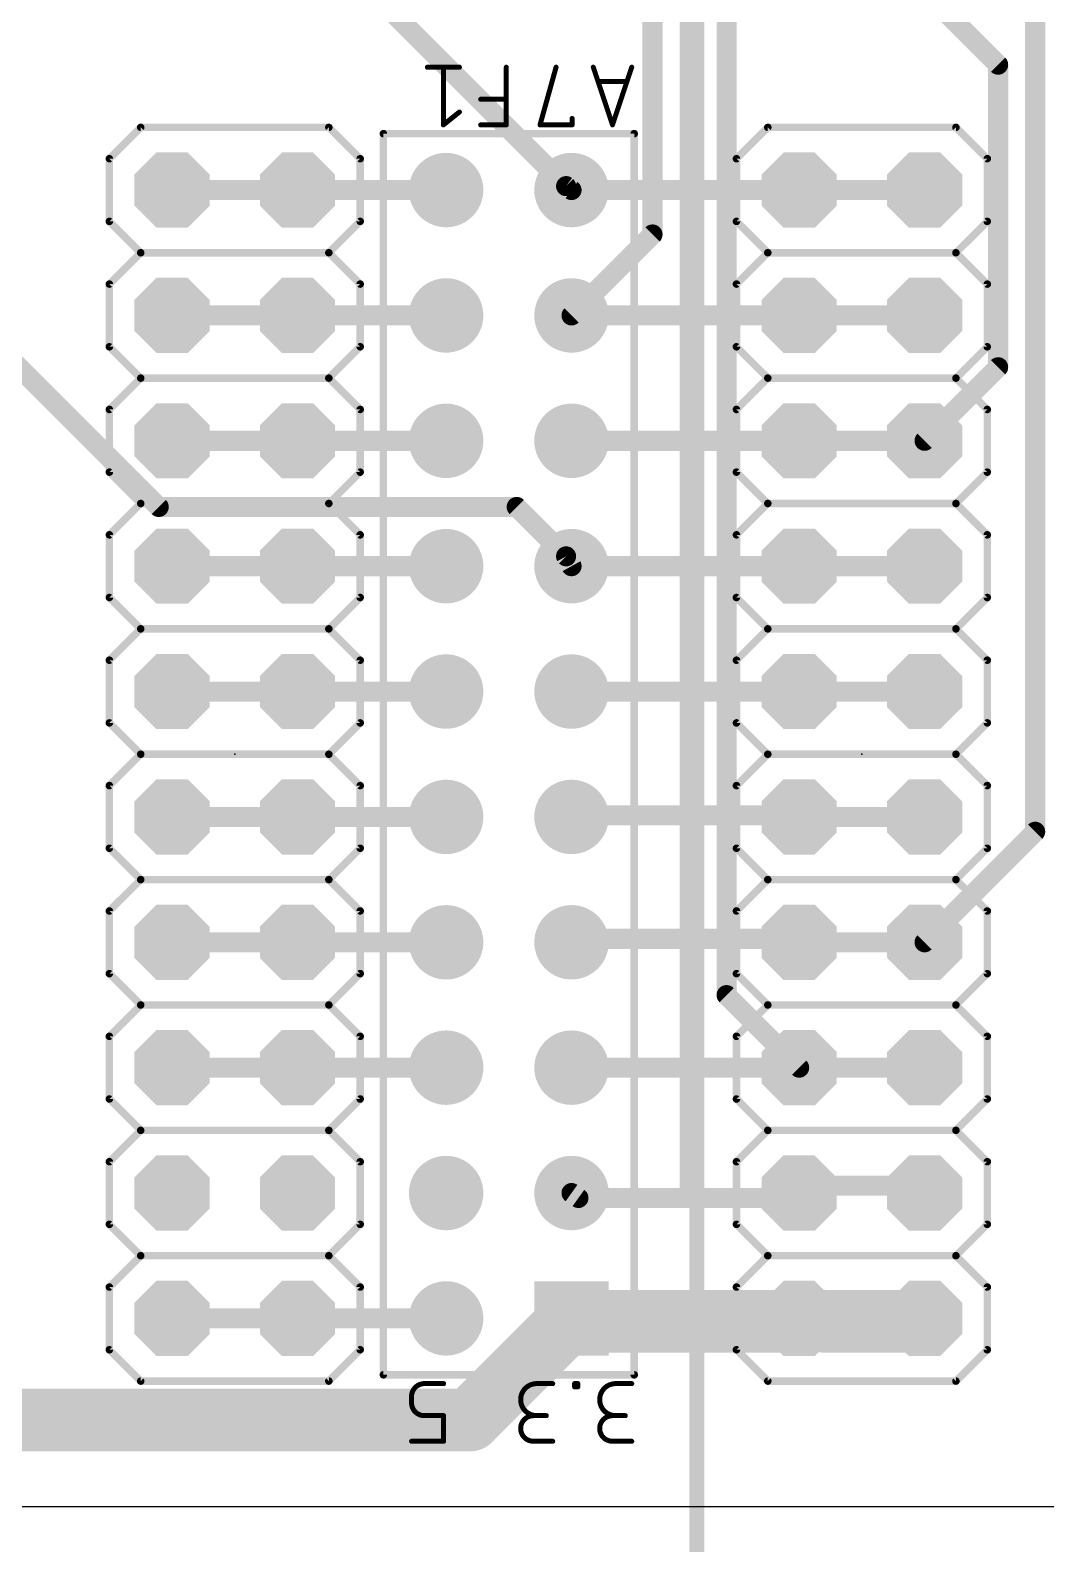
# Model space of a CAD drawing. Extents: x -12 to 133, y -27 to 98.
# Drawn here: x 61.9 to 82.46, y -0.75 to 29.91 of the extents above; entities that cross this region are included whole.
import ezdxf

# ---------------------------------------------------------------- set-up
doc = ezdxf.new("R2010")
doc.units = 0
for name, color, linetype in [('1', 12, 'CONTINUOUS'), ('16', 132, 'CONTINUOUS'), ('17', 110, 'CONTINUOUS'), ('20', 31, 'CONTINUOUS'), ('21', 253, 'CONTINUOUS'), ('23', 53, 'CONTINUOUS'), ('25', 253, 'CONTINUOUS'), ('51', 253, 'CONTINUOUS')]:
    doc.layers.add(name, color=color, linetype=linetype)

# ---------------------------------------------------------------- blocks, each defined once
blk = doc.blocks.new('SQUAREP')
blk.add_solid([(-0.5, -0.5), (0.5, -0.5), (-0.5, 0.5), (0.5, 0.5)])
blk = doc.blocks.new('ROUNDP')
at = {"const_width": 0.5}
blk.add_lwpolyline([(0, -0.25, 1), (0, 0.25, 1), (0, -0.25)], format="xyb", dxfattribs=at)
blk = doc.blocks.new('RECT')
blk.add_solid([(-0.5, -0.5), (0.5, -0.5), (-0.5, 0.5), (0.5, 0.5)])
blk = doc.blocks.new('OCTAGONP')
at = {"const_width": 0.5}
blk.add_lwpolyline([(-0.25, -0.1036), (-0.25, 0.1036), (-0.1036, 0.25), (0.1036, 0.25), (0.25, 0.1036), (0.25, -0.1036), (0.1036, -0.25), (-0.1036, -0.25), (-0.25, -0.1036), (-0.25, 0.1036)], dxfattribs=at)

msp = doc.modelspace()

# ---------------------------------------------------------------- linework, layer by layer
at = {"layer": '1'}
for points, const_width in [([(82.25, 56.85), (82.25, 13.67)], 0.4064), ([(76, 52.5), (76, 10.36)], 0.4064), ([(75.25, 34.25), (75.25, 6.25)], 0.4064), ([(74.5, 33.75), (74.5, 25.77)], 0.4064), ([(67.31, 26.67), (64.77, 26.67)], 0.4064), ([(77.47, 26.67), (80.01, 26.67)], 0.4064), ([(74.5, 25.77), (72.86, 24.13)], 0.4064), ([(67.31, 24.13), (64.77, 24.13)], 0.4064), ([(67.31, 24.13), (70.32, 24.13)], 0.4064), ([(77.47, 24.13), (80.01, 24.13)], 0.4064), ([(67.31, 21.59), (64.77, 21.59)], 0.4064), ([(77.47, 21.59), (80.01, 21.59)], 0.4064), ([(67.31, 19.05), (64.77, 19.05)], 0.4064), ([(67.31, 19.05), (70.32, 19.05)], 0.4064), ([(77.47, 19.05), (80.01, 19.05)], 0.4064), ([(67.31, 16.51), (64.77, 16.51)], 0.4064), ([(67.31, 16.51), (70.32, 16.51)], 0.4064), ([(77.47, 16.51), (80.01, 16.51)], 0.4064), ([(67.31, 13.97), (64.77, 13.97)], 0.4064), ([(67.31, 13.97), (70.32, 13.97)], 0.4064), ([(77.47, 13.97), (80.01, 13.97)], 0.4064), ([(82.25, 13.67), (80.01, 11.43)], 0.4064), ([(67.31, 11.43), (64.77, 11.43)], 0.4064), ([(77.47, 11.43), (80.01, 11.43)], 0.4064), ([(76, 10.36), (77.47, 8.89)], 0.4064), ([(67.31, 8.89), (64.77, 8.89)], 0.4064), ([(67.31, 8.89), (70.32, 8.89)], 0.4064), ([(77.47, 8.89), (80.01, 8.89)], 0.4064), ([(73, 6.25), (72.86, 6.35)], 0.4064), ([(75.25, 6.25), (73, 6.25)], 0.4064), ([(77.25, 6.25), (75.25, 6.25)], 0.4064), ([(77.25, 6.25), (77.47, 6.35)], 0.4064), ([(77.5, 6.5), (77.47, 6.35)], 0.4064), ([(77.5, 6.5), (80, 6.5)], 0.4064), ([(80, 6.5), (80.01, 6.35)], 0.4064), ([(70.8, 1.75), (72.86, 3.81)], 1.27), ([(73, 3.75), (72.86, 3.81)], 1.27), ([(77.25, 3.75), (73, 3.75)], 1.27), ([(77.25, 3.75), (77.47, 3.81)], 1.27), ([(78, 3.75), (77.47, 3.81)], 1.27), ([(78, 3.75), (80, 3.75)], 1.27), ([(80, 3.75), (80.01, 3.81)], 1.27), ([(67.31, 3.81), (64.77, 3.81)], 0.4064), ([(67.31, 3.81), (70.32, 3.81)], 0.4064), ([(60.96, 1.75), (63.5, 1.75)], 1.27), ([(63.5, 1.75), (70.8, 1.75)], 1.27)]:
    msp.add_lwpolyline(points, dxfattribs=dict(at, const_width=const_width))
for points, const_width in [([(64.77, 26.7716, 1), (64.77, 26.5684)], 0.2032), ([(67.31, 26.5684, 1), (67.31, 26.7716)], 0.2032), ([(77.47, 26.7716, 1), (77.47, 26.5684)], 0.2032), ([(80.01, 26.5684, 1), (80.01, 26.7716)], 0.2032), ([(74.3984, 25.77, 1), (74.6016, 25.77)], 0.2032), ([(74.5718, 25.6982, 1), (74.4282, 25.8418)], 0.2032), ([(64.77, 24.2316, 1), (64.77, 24.0284)], 0.2032), ([(67.31, 24.2316, 1), (67.31, 24.0284)], 0.2032), ([(67.31, 24.0284, 1), (67.31, 24.2316)], 0.2032), ([(70.32, 24.0284, 1), (70.32, 24.2316)], 0.2032), ([(72.7882, 24.2018, 1), (72.9318, 24.0582)], 0.2032), ([(77.47, 24.2316, 1), (77.47, 24.0284)], 0.2032), ([(80.01, 24.0284, 1), (80.01, 24.2316)], 0.2032), ([(64.77, 21.6916, 1), (64.77, 21.4884)], 0.2032), ([(67.31, 21.4884, 1), (67.31, 21.6916)], 0.2032), ([(77.47, 21.6916, 1), (77.47, 21.4884)], 0.2032), ([(80.01, 21.4884, 1), (80.01, 21.6916)], 0.2032), ([(64.77, 19.1516, 1), (64.77, 18.9484)], 0.2032), ([(67.31, 19.1516, 1), (67.31, 18.9484)], 0.2032), ([(67.31, 18.9484, 1), (67.31, 19.1516)], 0.2032), ([(70.32, 18.9484, 1), (70.32, 19.1516)], 0.2032), ([(77.47, 19.1516, 1), (77.47, 18.9484)], 0.2032), ([(80.01, 18.9484, 1), (80.01, 19.1516)], 0.2032), ([(64.77, 16.6116, 1), (64.77, 16.4084)], 0.2032), ([(67.31, 16.6116, 1), (67.31, 16.4084)], 0.2032), ([(67.31, 16.4084, 1), (67.31, 16.6116)], 0.2032), ([(70.32, 16.4084, 1), (70.32, 16.6116)], 0.2032), ([(77.47, 16.6116, 1), (77.47, 16.4084)], 0.2032), ([(80.01, 16.4084, 1), (80.01, 16.6116)], 0.2032), ([(64.77, 14.0716, 1), (64.77, 13.8684)], 0.2032), ([(67.31, 14.0716, 1), (67.31, 13.8684)], 0.2032), ([(67.31, 13.8684, 1), (67.31, 14.0716)], 0.2032), ([(70.32, 13.8684, 1), (70.32, 14.0716)], 0.2032), ([(77.47, 14.0716, 1), (77.47, 13.8684)], 0.2032), ([(80.01, 13.8684, 1), (80.01, 14.0716)], 0.2032), ([(82.3218, 13.5982, 1), (82.1782, 13.7418)], 0.2032), ([(82.1484, 13.67, 1), (82.3516, 13.67)], 0.2032), ([(64.77, 11.5316, 1), (64.77, 11.3284)], 0.2032), ([(67.31, 11.3284, 1), (67.31, 11.5316)], 0.2032), ([(77.47, 11.5316, 1), (77.47, 11.3284)], 0.2032), ([(79.9382, 11.5018, 1), (80.0818, 11.3582)], 0.2032), ([(80.01, 11.3284, 1), (80.01, 11.5316)], 0.2032), ([(75.8984, 10.36, 1), (76.1016, 10.36)], 0.2032), ([(76.0718, 10.4318, 1), (75.9282, 10.2882)], 0.2032), ([(64.77, 8.9916, 1), (64.77, 8.7884)], 0.2032), ([(67.31, 8.9916, 1), (67.31, 8.7884)], 0.2032), ([(67.31, 8.7884, 1), (67.31, 8.9916)], 0.2032), ([(70.32, 8.7884, 1), (70.32, 8.9916)], 0.2032), ([(77.47, 8.9916, 1), (77.47, 8.7884)], 0.2032), ([(77.3982, 8.8182, 1), (77.5418, 8.9618)], 0.2032), ([(80.01, 8.7884, 1), (80.01, 8.9916)], 0.2032), ([(72.9191, 6.4327, 1), (72.8009, 6.2673)], 0.2032), ([(73, 6.3516, 1), (73, 6.1484)], 0.2032), ([(75.25, 6.3516, 1), (75.25, 6.1484)], 0.2032), ([(75.25, 6.1484, 1), (75.25, 6.3516)], 0.2032), ([(77.208, 6.3425, 1), (77.292, 6.1575)], 0.2032), ([(77.25, 6.1484, 1), (77.25, 6.3516)], 0.2032), ([(77.3704, 6.3699, 1), (77.5696, 6.3301)], 0.2032), ([(77.5, 6.6016, 1), (77.5, 6.3984)], 0.2032), ([(77.5996, 6.4801, 1), (77.4004, 6.5199)], 0.2032), ([(77.512, 6.2575, 1), (77.428, 6.4425)], 0.2032), ([(80.1014, 6.5068, 1), (79.8986, 6.4932)], 0.2032), ([(79.9086, 6.3432, 1), (80.1114, 6.3568)], 0.2032), ([(80, 6.3984, 1), (80, 6.6016)], 0.2032), ([(72.9409, 6.1673, 1), (73.0591, 6.3327)], 0.2032), ([(75.1484, 6.25, 1), (75.3516, 6.25)], 0.2032), ([(72.9851, 4.1018, 1), (72.7349, 3.5182)], 0.635), ([(73.0845, 3.5855, 1), (72.6355, 4.0345)], 0.635), ([(73, 4.0675, 1), (73, 3.4325)], 0.635), ([(72.8749, 3.4582, 1), (73.1251, 4.0418)], 0.635), ([(77.1665, 4.0563, 1), (77.3335, 3.4437)], 0.635), ([(77.5057, 4.1255, 1), (77.4343, 3.4945)], 0.635), ([(77.25, 3.4325, 1), (77.25, 4.0675)], 0.635), ([(77.5535, 3.5037, 1), (77.3865, 4.1163)], 0.635), ([(78, 4.0675, 1), (78, 3.4325)], 0.635), ([(77.9643, 3.4345, 1), (78.0357, 4.0655)], 0.635), ([(80.3232, 3.7578, 1), (79.6968, 3.8622)], 0.635), ([(80, 3.4325, 1), (80, 4.0675)], 0.635), ([(64.77, 3.9116, 1), (64.77, 3.7084)], 0.2032), ([(67.31, 3.9116, 1), (67.31, 3.7084)], 0.2032), ([(67.31, 3.7084, 1), (67.31, 3.9116)], 0.2032), ([(70.32, 3.7084, 1), (70.32, 3.9116)], 0.2032), ([(79.6868, 3.8022, 1), (80.3132, 3.6978)], 0.635), ([(63.5, 2.0675, 1), (63.5, 1.4325)], 0.635), ([(63.5, 1.4325, 1), (63.5, 2.0675)], 0.635), ([(70.5755, 1.9745, 1), (71.0245, 1.5255)], 0.635), ([(70.8, 1.4325, 1), (70.8, 2.0675)], 0.635)]:
    msp.add_lwpolyline(points, format="xyb", dxfattribs=dict(at, const_width=const_width))
at = {"layer": '16', "const_width": 0.4064}
for points in [[(81.5, 29.21), (73.46, 37.25)], [(67, 32.5), (72.75, 26.75)], [(81.5, 23.08), (81.5, 29.21)], [(67.31, 26.67), (70.32, 26.67)], [(72.75, 26.75), (72.86, 26.67)], [(77.47, 26.67), (72.86, 26.67)], [(77.47, 24.13), (72.86, 24.13)], [(64.5, 20.25), (61.425, 23.325)], [(81.5, 23.08), (80.01, 21.59)], [(67.31, 21.59), (70.32, 21.59)], [(77.47, 21.59), (72.86, 21.59)], [(64.5, 20.25), (71.75, 20.25)], [(71.75, 20.25), (72.75, 19.25)], [(72.75, 19.25), (72.86, 19.05)], [(77.47, 19.05), (72.86, 19.05)], [(77.47, 16.51), (72.86, 16.51)], [(73, 14), (72.86, 13.97)], [(77.25, 14), (73, 14)], [(77.25, 14), (77.47, 13.97)], [(73, 11.5), (72.86, 11.43)], [(77.25, 11.5), (73, 11.5)], [(77.25, 11.5), (77.47, 11.43)], [(67.31, 11.43), (70.32, 11.43)], [(77.47, 8.89), (72.86, 8.89)]]:
    msp.add_lwpolyline(points, dxfattribs=at)
at = {"layer": '16', "const_width": 0.2032}
for points in [[(81.6016, 29.21, 1), (81.3984, 29.21)], [(81.4282, 29.1382, 1), (81.5718, 29.2818)], [(67.31, 26.7716, 1), (67.31, 26.5684)], [(70.32, 26.5684, 1), (70.32, 26.7716)], [(72.8098, 26.8322, 1), (72.6902, 26.6678)], [(72.6782, 26.6782, 1), (72.8218, 26.8218)], [(72.86, 26.7716, 1), (72.86, 26.5684)], [(72.8002, 26.5878, 1), (72.9198, 26.7522)], [(77.47, 26.5684, 1), (77.47, 26.7716)], [(72.86, 24.2316, 1), (72.86, 24.0284)], [(77.47, 24.0284, 1), (77.47, 24.2316)], [(81.3984, 23.08, 1), (81.6016, 23.08)], [(81.5718, 23.0082, 1), (81.4282, 23.1518)], [(67.31, 21.6916, 1), (67.31, 21.4884)], [(70.32, 21.4884, 1), (70.32, 21.6916)], [(72.86, 21.6916, 1), (72.86, 21.4884)], [(77.47, 21.4884, 1), (77.47, 21.6916)], [(79.9382, 21.6618, 1), (80.0818, 21.5182)], [(64.5, 20.3516, 1), (64.5, 20.1484)], [(64.4282, 20.1782, 1), (64.5718, 20.3218)], [(71.8218, 20.3218, 1), (71.6782, 20.1782)], [(71.75, 20.1484, 1), (71.75, 20.3516)], [(72.839, 19.299, 1), (72.661, 19.201)], [(72.6782, 19.1782, 1), (72.8218, 19.3218)], [(72.86, 19.1516, 1), (72.86, 18.9484)], [(72.771, 19.001, 1), (72.949, 19.099)], [(77.47, 18.9484, 1), (77.47, 19.1516)], [(72.86, 16.6116, 1), (72.86, 16.4084)], [(77.47, 16.4084, 1), (77.47, 16.6116)], [(72.8387, 14.0693, 1), (72.8813, 13.8707)], [(73, 14.1016, 1), (73, 13.8984)], [(73.0213, 13.9007, 1), (72.9787, 14.0993)], [(77.2637, 14.1007, 1), (77.2363, 13.8993)], [(77.25, 13.8984, 1), (77.25, 14.1016)], [(77.4563, 13.8693, 1), (77.4837, 14.0707)], [(73, 11.6016, 1), (73, 11.3984)], [(73.0454, 11.4091, 1), (72.9546, 11.5909)], [(77.2808, 11.5968, 1), (77.2192, 11.4032)], [(77.25, 11.3984, 1), (77.25, 11.6016)], [(67.31, 11.5316, 1), (67.31, 11.3284)], [(70.32, 11.3284, 1), (70.32, 11.5316)], [(72.8146, 11.5209, 1), (72.9054, 11.3391)], [(77.4392, 11.3332, 1), (77.5008, 11.5268)], [(72.86, 8.9916, 1), (72.86, 8.7884)], [(77.47, 8.7884, 1), (77.47, 8.9916)]]:
    msp.add_lwpolyline(points, format="xyb", dxfattribs=at)
at = {"layer": '20'}
msp.add_line((6.35, 0), (93.65, 0), dxfattribs=at)
at = {"layer": '21', "const_width": 0.1524}
for points in [[(63.5, 27.305), (64.135, 27.94)], [(64.135, 27.94), (67.945, 27.94)], [(67.945, 27.94), (68.58, 27.305)], [(76.2, 27.305), (76.835, 27.94)], [(76.835, 27.94), (80.645, 27.94)], [(80.645, 27.94), (81.28, 27.305)], [(63.5, 26.035), (63.5, 27.305)], [(68.58, 26.035), (68.58, 27.305)], [(76.2, 26.035), (76.2, 27.305)], [(81.28, 26.035), (81.28, 27.305)], [(64.135, 25.4), (63.5, 26.035)], [(67.945, 25.4), (68.58, 26.035)], [(76.835, 25.4), (76.2, 26.035)], [(80.645, 25.4), (81.28, 26.035)], [(63.5, 24.765), (64.135, 25.4)], [(64.135, 25.4), (67.945, 25.4)], [(67.945, 25.4), (68.58, 24.765)], [(76.2, 24.765), (76.835, 25.4)], [(76.835, 25.4), (80.645, 25.4)], [(80.645, 25.4), (81.28, 24.765)], [(63.5, 23.495), (63.5, 24.765)], [(68.58, 23.495), (68.58, 24.765)], [(76.2, 23.495), (76.2, 24.765)], [(81.28, 23.495), (81.28, 24.765)], [(64.135, 22.86), (63.5, 23.495)], [(67.945, 22.86), (68.58, 23.495)], [(76.835, 22.86), (76.2, 23.495)], [(80.645, 22.86), (81.28, 23.495)], [(63.5, 22.225), (64.135, 22.86)], [(64.135, 22.86), (67.945, 22.86)], [(67.945, 22.86), (68.58, 22.225)], [(76.2, 22.225), (76.835, 22.86)], [(76.835, 22.86), (80.645, 22.86)], [(80.645, 22.86), (81.28, 22.225)], [(63.5, 20.955), (63.5, 22.225)], [(68.58, 20.955), (68.58, 22.225)], [(76.2, 20.955), (76.2, 22.225)], [(81.28, 20.955), (81.28, 22.225)], [(64.135, 20.32), (63.5, 20.955)], [(67.945, 20.32), (68.58, 20.955)], [(76.835, 20.32), (76.2, 20.955)], [(80.645, 20.32), (81.28, 20.955)], [(63.5, 19.685), (64.135, 20.32)], [(64.135, 20.32), (67.945, 20.32)], [(67.945, 20.32), (68.58, 19.685)], [(76.2, 19.685), (76.835, 20.32)], [(76.835, 20.32), (80.645, 20.32)], [(80.645, 20.32), (81.28, 19.685)], [(63.5, 18.415), (63.5, 19.685)], [(68.58, 18.415), (68.58, 19.685)], [(76.2, 18.415), (76.2, 19.685)], [(81.28, 18.415), (81.28, 19.685)], [(64.135, 17.78), (63.5, 18.415)], [(67.945, 17.78), (68.58, 18.415)], [(76.835, 17.78), (76.2, 18.415)], [(80.645, 17.78), (81.28, 18.415)], [(63.5, 17.145), (64.135, 17.78)], [(64.135, 17.78), (67.945, 17.78)], [(68.58, 17.145), (67.945, 17.78)], [(76.2, 17.145), (76.835, 17.78)], [(76.835, 17.78), (80.645, 17.78)], [(81.28, 17.145), (80.645, 17.78)], [(63.5, 15.875), (63.5, 17.145)], [(68.58, 15.875), (68.58, 17.145)], [(76.2, 15.875), (76.2, 17.145)], [(81.28, 15.875), (81.28, 17.145)], [(64.135, 15.24), (63.5, 15.875)], [(67.945, 15.24), (68.58, 15.875)], [(76.835, 15.24), (76.2, 15.875)], [(80.645, 15.24), (81.28, 15.875)], [(63.5, 14.605), (64.135, 15.24)], [(64.135, 15.24), (67.945, 15.24)], [(68.58, 14.605), (67.945, 15.24)], [(76.2, 14.605), (76.835, 15.24)], [(76.835, 15.24), (80.645, 15.24)], [(81.28, 14.605), (80.645, 15.24)], [(63.5, 13.335), (63.5, 14.605)], [(68.58, 13.335), (68.58, 14.605)], [(76.2, 13.335), (76.2, 14.605)], [(81.28, 13.335), (81.28, 14.605)], [(64.135, 12.7), (63.5, 13.335)], [(67.945, 12.7), (68.58, 13.335)], [(76.835, 12.7), (76.2, 13.335)], [(80.645, 12.7), (81.28, 13.335)], [(63.5, 12.065), (64.135, 12.7)], [(64.135, 12.7), (67.945, 12.7)], [(68.58, 12.065), (67.945, 12.7)], [(76.2, 12.065), (76.835, 12.7)], [(76.835, 12.7), (80.645, 12.7)], [(81.28, 12.065), (80.645, 12.7)], [(63.5, 10.795), (63.5, 12.065)], [(68.58, 10.795), (68.58, 12.065)], [(76.2, 10.795), (76.2, 12.065)], [(81.28, 10.795), (81.28, 12.065)], [(64.135, 10.16), (63.5, 10.795)], [(67.945, 10.16), (68.58, 10.795)], [(76.835, 10.16), (76.2, 10.795)], [(80.645, 10.16), (81.28, 10.795)], [(63.5, 9.525), (64.135, 10.16)], [(64.135, 10.16), (67.945, 10.16)], [(68.58, 9.525), (67.945, 10.16)], [(76.2, 9.525), (76.835, 10.16)], [(76.835, 10.16), (80.645, 10.16)], [(81.28, 9.525), (80.645, 10.16)], [(63.5, 8.255), (63.5, 9.525)], [(68.58, 8.255), (68.58, 9.525)], [(76.2, 8.255), (76.2, 9.525)], [(81.28, 8.255), (81.28, 9.525)], [(64.135, 7.62), (63.5, 8.255)], [(67.945, 7.62), (68.58, 8.255)], [(76.835, 7.62), (76.2, 8.255)], [(80.645, 7.62), (81.28, 8.255)], [(63.5, 6.985), (64.135, 7.62)], [(64.135, 7.62), (67.945, 7.62)], [(68.58, 6.985), (67.945, 7.62)], [(76.2, 6.985), (76.835, 7.62)], [(76.835, 7.62), (80.645, 7.62)], [(81.28, 6.985), (80.645, 7.62)], [(63.5, 5.715), (63.5, 6.985)], [(68.58, 5.715), (68.58, 6.985)], [(76.2, 5.715), (76.2, 6.985)], [(81.28, 5.715), (81.28, 6.985)], [(64.135, 5.08), (63.5, 5.715)], [(67.945, 5.08), (68.58, 5.715)], [(76.835, 5.08), (76.2, 5.715)], [(80.645, 5.08), (81.28, 5.715)], [(63.5, 4.445), (64.135, 5.08)], [(64.135, 5.08), (67.945, 5.08)], [(68.58, 4.445), (67.945, 5.08)], [(76.2, 4.445), (76.835, 5.08)], [(76.835, 5.08), (80.645, 5.08)], [(81.28, 4.445), (80.645, 5.08)], [(63.5, 3.175), (63.5, 4.445)], [(68.58, 3.175), (68.58, 4.445)], [(76.2, 3.175), (76.2, 4.445)], [(81.28, 3.175), (81.28, 4.445)], [(64.135, 2.54), (63.5, 3.175)], [(67.945, 2.54), (68.58, 3.175)], [(76.835, 2.54), (76.2, 3.175)], [(80.645, 2.54), (81.28, 3.175)], [(67.945, 2.54), (64.135, 2.54)], [(80.645, 2.54), (76.835, 2.54)]]:
    msp.add_lwpolyline(points, dxfattribs=at)
at = {"layer": '21', "const_width": 0.0762}
for points in [[(64.135, 27.9781, 1), (64.135, 27.9019)], [(64.1619, 27.9131, 1), (64.1081, 27.9669)], [(67.9719, 27.9669, 1), (67.9181, 27.9131)], [(67.945, 27.9019, 1), (67.945, 27.9781)], [(76.835, 27.9781, 1), (76.835, 27.9019)], [(76.8619, 27.9131, 1), (76.8081, 27.9669)], [(80.6719, 27.9669, 1), (80.6181, 27.9131)], [(80.645, 27.9019, 1), (80.645, 27.9781)], [(63.5381, 27.305, 1), (63.4619, 27.305)], [(63.4731, 27.3319, 1), (63.5269, 27.2781)], [(68.6181, 27.305, 1), (68.5419, 27.305)], [(68.5531, 27.2781, 1), (68.6069, 27.3319)], [(76.2381, 27.305, 1), (76.1619, 27.305)], [(76.1731, 27.3319, 1), (76.2269, 27.2781)], [(81.3181, 27.305, 1), (81.2419, 27.305)], [(81.2531, 27.2781, 1), (81.3069, 27.3319)], [(63.4619, 26.035, 1), (63.5381, 26.035)], [(63.5269, 26.0619, 1), (63.4731, 26.0081)], [(68.5419, 26.035, 1), (68.6181, 26.035)], [(68.6069, 26.0081, 1), (68.5531, 26.0619)], [(76.1619, 26.035, 1), (76.2381, 26.035)], [(76.2269, 26.0619, 1), (76.1731, 26.0081)], [(81.2419, 26.035, 1), (81.3181, 26.035)], [(81.3069, 26.0081, 1), (81.2531, 26.0619)], [(64.135, 25.4381, 1), (64.135, 25.3619)], [(64.1619, 25.3731, 1), (64.1081, 25.4269)], [(64.1081, 25.3731, 1), (64.1619, 25.4269)], [(67.9719, 25.4269, 1), (67.9181, 25.3731)], [(67.9181, 25.4269, 1), (67.9719, 25.3731)], [(67.945, 25.3619, 1), (67.945, 25.4381)], [(76.835, 25.4381, 1), (76.835, 25.3619)], [(76.8619, 25.3731, 1), (76.8081, 25.4269)], [(76.8081, 25.3731, 1), (76.8619, 25.4269)], [(80.6719, 25.4269, 1), (80.6181, 25.3731)], [(80.6181, 25.4269, 1), (80.6719, 25.3731)], [(80.645, 25.3619, 1), (80.645, 25.4381)], [(63.5381, 24.765, 1), (63.4619, 24.765)], [(68.6181, 24.765, 1), (68.5419, 24.765)], [(76.2381, 24.765, 1), (76.1619, 24.765)], [(81.3181, 24.765, 1), (81.2419, 24.765)], [(63.4731, 24.7919, 1), (63.5269, 24.7381)], [(68.5531, 24.7381, 1), (68.6069, 24.7919)], [(76.1731, 24.7919, 1), (76.2269, 24.7381)], [(81.2531, 24.7381, 1), (81.3069, 24.7919)], [(63.4619, 23.495, 1), (63.5381, 23.495)], [(63.5269, 23.5219, 1), (63.4731, 23.4681)], [(68.5419, 23.495, 1), (68.6181, 23.495)], [(68.6069, 23.4681, 1), (68.5531, 23.5219)], [(76.1619, 23.495, 1), (76.2381, 23.495)], [(76.2269, 23.5219, 1), (76.1731, 23.4681)], [(81.2419, 23.495, 1), (81.3181, 23.495)], [(81.3069, 23.4681, 1), (81.2531, 23.5219)], [(64.135, 22.8981, 1), (64.135, 22.8219)], [(64.1619, 22.8331, 1), (64.1081, 22.8869)], [(64.1081, 22.8331, 1), (64.1619, 22.8869)], [(67.9719, 22.8869, 1), (67.9181, 22.8331)], [(67.9181, 22.8869, 1), (67.9719, 22.8331)], [(67.945, 22.8219, 1), (67.945, 22.8981)], [(76.835, 22.8981, 1), (76.835, 22.8219)], [(76.8619, 22.8331, 1), (76.8081, 22.8869)], [(76.8081, 22.8331, 1), (76.8619, 22.8869)], [(80.6719, 22.8869, 1), (80.6181, 22.8331)], [(80.6181, 22.8869, 1), (80.6719, 22.8331)], [(80.645, 22.8219, 1), (80.645, 22.8981)], [(63.5381, 22.225, 1), (63.4619, 22.225)], [(63.4731, 22.2519, 1), (63.5269, 22.1981)], [(68.6181, 22.225, 1), (68.5419, 22.225)], [(68.5531, 22.1981, 1), (68.6069, 22.2519)], [(76.2381, 22.225, 1), (76.1619, 22.225)], [(76.1731, 22.2519, 1), (76.2269, 22.1981)], [(81.3181, 22.225, 1), (81.2419, 22.225)], [(81.2531, 22.1981, 1), (81.3069, 22.2519)], [(63.4619, 20.955, 1), (63.5381, 20.955)], [(63.5269, 20.9819, 1), (63.4731, 20.9281)], [(68.5419, 20.955, 1), (68.6181, 20.955)], [(68.6069, 20.9281, 1), (68.5531, 20.9819)], [(76.1619, 20.955, 1), (76.2381, 20.955)], [(76.2269, 20.9819, 1), (76.1731, 20.9281)], [(81.2419, 20.955, 1), (81.3181, 20.955)], [(81.3069, 20.9281, 1), (81.2531, 20.9819)], [(64.135, 20.3581, 1), (64.135, 20.2819)], [(64.1619, 20.2931, 1), (64.1081, 20.3469)], [(64.1081, 20.2931, 1), (64.1619, 20.3469)], [(67.9719, 20.3469, 1), (67.9181, 20.2931)], [(67.9181, 20.3469, 1), (67.9719, 20.2931)], [(67.945, 20.2819, 1), (67.945, 20.3581)], [(76.835, 20.3581, 1), (76.835, 20.2819)], [(76.8619, 20.2931, 1), (76.8081, 20.3469)], [(76.8081, 20.2931, 1), (76.8619, 20.3469)], [(80.6719, 20.3469, 1), (80.6181, 20.2931)], [(80.6181, 20.3469, 1), (80.6719, 20.2931)], [(80.645, 20.2819, 1), (80.645, 20.3581)], [(63.5381, 19.685, 1), (63.4619, 19.685)], [(63.4731, 19.7119, 1), (63.5269, 19.6581)], [(68.6181, 19.685, 1), (68.5419, 19.685)], [(68.5531, 19.6581, 1), (68.6069, 19.7119)], [(76.2381, 19.685, 1), (76.1619, 19.685)], [(76.1731, 19.7119, 1), (76.2269, 19.6581)], [(81.3181, 19.685, 1), (81.2419, 19.685)], [(81.2531, 19.6581, 1), (81.3069, 19.7119)], [(63.4619, 18.415, 1), (63.5381, 18.415)], [(63.5269, 18.4419, 1), (63.4731, 18.3881)], [(68.5419, 18.415, 1), (68.6181, 18.415)], [(68.6069, 18.3881, 1), (68.5531, 18.4419)], [(76.1619, 18.415, 1), (76.2381, 18.415)], [(76.2269, 18.4419, 1), (76.1731, 18.3881)], [(81.2419, 18.415, 1), (81.3181, 18.415)], [(81.3069, 18.3881, 1), (81.2531, 18.4419)], [(64.135, 17.8181, 1), (64.135, 17.7419)], [(64.1619, 17.7531, 1), (64.1081, 17.8069)], [(64.1081, 17.7531, 1), (64.1619, 17.8069)], [(67.9719, 17.8069, 1), (67.9181, 17.7531)], [(67.9181, 17.8069, 1), (67.9719, 17.7531)], [(67.945, 17.7419, 1), (67.945, 17.8181)], [(76.835, 17.8181, 1), (76.835, 17.7419)], [(76.8619, 17.7531, 1), (76.8081, 17.8069)], [(76.8081, 17.7531, 1), (76.8619, 17.8069)], [(80.6719, 17.8069, 1), (80.6181, 17.7531)], [(80.6181, 17.8069, 1), (80.6719, 17.7531)], [(80.645, 17.7419, 1), (80.645, 17.8181)], [(63.5381, 17.145, 1), (63.4619, 17.145)], [(63.4731, 17.1719, 1), (63.5269, 17.1181)], [(68.6181, 17.145, 1), (68.5419, 17.145)], [(68.5531, 17.1181, 1), (68.6069, 17.1719)], [(76.2381, 17.145, 1), (76.1619, 17.145)], [(76.1731, 17.1719, 1), (76.2269, 17.1181)], [(81.3181, 17.145, 1), (81.2419, 17.145)], [(81.2531, 17.1181, 1), (81.3069, 17.1719)], [(63.5269, 15.9019, 1), (63.4731, 15.8481)], [(68.6069, 15.8481, 1), (68.5531, 15.9019)], [(76.2269, 15.9019, 1), (76.1731, 15.8481)], [(81.3069, 15.8481, 1), (81.2531, 15.9019)], [(63.4619, 15.875, 1), (63.5381, 15.875)], [(68.5419, 15.875, 1), (68.6181, 15.875)], [(76.1619, 15.875, 1), (76.2381, 15.875)], [(81.2419, 15.875, 1), (81.3181, 15.875)], [(64.135, 15.2781, 1), (64.135, 15.2019)], [(64.1619, 15.2131, 1), (64.1081, 15.2669)], [(64.1081, 15.2131, 1), (64.1619, 15.2669)], [(67.9719, 15.2669, 1), (67.9181, 15.2131)], [(67.9181, 15.2669, 1), (67.9719, 15.2131)], [(67.945, 15.2019, 1), (67.945, 15.2781)], [(76.835, 15.2781, 1), (76.835, 15.2019)], [(76.8619, 15.2131, 1), (76.8081, 15.2669)], [(76.8081, 15.2131, 1), (76.8619, 15.2669)], [(80.6719, 15.2669, 1), (80.6181, 15.2131)], [(80.6181, 15.2669, 1), (80.6719, 15.2131)], [(80.645, 15.2019, 1), (80.645, 15.2781)], [(63.5381, 14.605, 1), (63.4619, 14.605)], [(63.4731, 14.6319, 1), (63.5269, 14.5781)], [(68.6181, 14.605, 1), (68.5419, 14.605)], [(68.5531, 14.5781, 1), (68.6069, 14.6319)], [(76.2381, 14.605, 1), (76.1619, 14.605)], [(76.1731, 14.6319, 1), (76.2269, 14.5781)], [(81.3181, 14.605, 1), (81.2419, 14.605)], [(81.2531, 14.5781, 1), (81.3069, 14.6319)], [(63.4619, 13.335, 1), (63.5381, 13.335)], [(63.5269, 13.3619, 1), (63.4731, 13.3081)], [(68.5419, 13.335, 1), (68.6181, 13.335)], [(68.6069, 13.3081, 1), (68.5531, 13.3619)], [(76.1619, 13.335, 1), (76.2381, 13.335)], [(76.2269, 13.3619, 1), (76.1731, 13.3081)], [(81.2419, 13.335, 1), (81.3181, 13.335)], [(81.3069, 13.3081, 1), (81.2531, 13.3619)], [(64.135, 12.7381, 1), (64.135, 12.6619)], [(64.1619, 12.6731, 1), (64.1081, 12.7269)], [(64.1081, 12.6731, 1), (64.1619, 12.7269)], [(67.9719, 12.7269, 1), (67.9181, 12.6731)], [(67.9181, 12.7269, 1), (67.9719, 12.6731)], [(67.945, 12.6619, 1), (67.945, 12.7381)], [(76.835, 12.7381, 1), (76.835, 12.6619)], [(76.8619, 12.6731, 1), (76.8081, 12.7269)], [(76.8081, 12.6731, 1), (76.8619, 12.7269)], [(80.6719, 12.7269, 1), (80.6181, 12.6731)], [(80.6181, 12.7269, 1), (80.6719, 12.6731)], [(80.645, 12.6619, 1), (80.645, 12.7381)], [(63.5381, 12.065, 1), (63.4619, 12.065)], [(63.4731, 12.0919, 1), (63.5269, 12.0381)], [(68.6181, 12.065, 1), (68.5419, 12.065)], [(68.5531, 12.0381, 1), (68.6069, 12.0919)], [(76.2381, 12.065, 1), (76.1619, 12.065)], [(76.1731, 12.0919, 1), (76.2269, 12.0381)], [(81.3181, 12.065, 1), (81.2419, 12.065)], [(81.2531, 12.0381, 1), (81.3069, 12.0919)], [(63.4619, 10.795, 1), (63.5381, 10.795)], [(63.5269, 10.8219, 1), (63.4731, 10.7681)], [(68.5419, 10.795, 1), (68.6181, 10.795)], [(68.6069, 10.7681, 1), (68.5531, 10.8219)], [(76.1619, 10.795, 1), (76.2381, 10.795)], [(76.2269, 10.8219, 1), (76.1731, 10.7681)], [(81.2419, 10.795, 1), (81.3181, 10.795)], [(81.3069, 10.7681, 1), (81.2531, 10.8219)], [(64.135, 10.1981, 1), (64.135, 10.1219)], [(64.1619, 10.1331, 1), (64.1081, 10.1869)], [(64.1081, 10.1331, 1), (64.1619, 10.1869)], [(67.9719, 10.1869, 1), (67.9181, 10.1331)], [(67.9181, 10.1869, 1), (67.9719, 10.1331)], [(67.945, 10.1219, 1), (67.945, 10.1981)], [(76.835, 10.1981, 1), (76.835, 10.1219)], [(76.8619, 10.1331, 1), (76.8081, 10.1869)], [(76.8081, 10.1331, 1), (76.8619, 10.1869)], [(80.6719, 10.1869, 1), (80.6181, 10.1331)], [(80.6181, 10.1869, 1), (80.6719, 10.1331)], [(80.645, 10.1219, 1), (80.645, 10.1981)], [(63.5381, 9.525, 1), (63.4619, 9.525)], [(63.4731, 9.5519, 1), (63.5269, 9.4981)], [(68.6181, 9.525, 1), (68.5419, 9.525)], [(68.5531, 9.4981, 1), (68.6069, 9.5519)], [(76.2381, 9.525, 1), (76.1619, 9.525)], [(76.1731, 9.5519, 1), (76.2269, 9.4981)], [(81.3181, 9.525, 1), (81.2419, 9.525)], [(81.2531, 9.4981, 1), (81.3069, 9.5519)], [(63.4619, 8.255, 1), (63.5381, 8.255)], [(63.5269, 8.2819, 1), (63.4731, 8.2281)], [(68.5419, 8.255, 1), (68.6181, 8.255)], [(68.6069, 8.2281, 1), (68.5531, 8.2819)], [(76.1619, 8.255, 1), (76.2381, 8.255)], [(76.2269, 8.2819, 1), (76.1731, 8.2281)], [(81.2419, 8.255, 1), (81.3181, 8.255)], [(81.3069, 8.2281, 1), (81.2531, 8.2819)], [(64.135, 7.6581, 1), (64.135, 7.5819)], [(64.1619, 7.5931, 1), (64.1081, 7.6469)], [(64.1081, 7.5931, 1), (64.1619, 7.6469)], [(67.9719, 7.6469, 1), (67.9181, 7.5931)], [(67.9181, 7.6469, 1), (67.9719, 7.5931)], [(67.945, 7.5819, 1), (67.945, 7.6581)], [(76.835, 7.6581, 1), (76.835, 7.5819)], [(76.8619, 7.5931, 1), (76.8081, 7.6469)], [(76.8081, 7.5931, 1), (76.8619, 7.6469)], [(80.6719, 7.6469, 1), (80.6181, 7.5931)], [(80.6181, 7.6469, 1), (80.6719, 7.5931)], [(80.645, 7.5819, 1), (80.645, 7.6581)], [(63.5381, 6.985, 1), (63.4619, 6.985)], [(68.6181, 6.985, 1), (68.5419, 6.985)], [(76.2381, 6.985, 1), (76.1619, 6.985)], [(81.3181, 6.985, 1), (81.2419, 6.985)], [(63.4731, 7.0119, 1), (63.5269, 6.9581)], [(68.5531, 6.9581, 1), (68.6069, 7.0119)], [(76.1731, 7.0119, 1), (76.2269, 6.9581)], [(81.2531, 6.9581, 1), (81.3069, 7.0119)], [(63.4619, 5.715, 1), (63.5381, 5.715)], [(63.5269, 5.7419, 1), (63.4731, 5.6881)], [(68.5419, 5.715, 1), (68.6181, 5.715)], [(68.6069, 5.6881, 1), (68.5531, 5.7419)], [(76.1619, 5.715, 1), (76.2381, 5.715)], [(76.2269, 5.7419, 1), (76.1731, 5.6881)], [(81.2419, 5.715, 1), (81.3181, 5.715)], [(81.3069, 5.6881, 1), (81.2531, 5.7419)], [(64.135, 5.1181, 1), (64.135, 5.0419)], [(64.1619, 5.0531, 1), (64.1081, 5.1069)], [(64.1081, 5.0531, 1), (64.1619, 5.1069)], [(67.9719, 5.1069, 1), (67.9181, 5.0531)], [(67.9181, 5.1069, 1), (67.9719, 5.0531)], [(67.945, 5.0419, 1), (67.945, 5.1181)], [(76.835, 5.1181, 1), (76.835, 5.0419)], [(76.8619, 5.0531, 1), (76.8081, 5.1069)], [(76.8081, 5.0531, 1), (76.8619, 5.1069)], [(80.6719, 5.1069, 1), (80.6181, 5.0531)], [(80.6181, 5.1069, 1), (80.6719, 5.0531)], [(80.645, 5.0419, 1), (80.645, 5.1181)], [(63.5381, 4.445, 1), (63.4619, 4.445)], [(63.4731, 4.4719, 1), (63.5269, 4.4181)], [(68.6181, 4.445, 1), (68.5419, 4.445)], [(68.5531, 4.4181, 1), (68.6069, 4.4719)], [(76.2381, 4.445, 1), (76.1619, 4.445)], [(76.1731, 4.4719, 1), (76.2269, 4.4181)], [(81.3181, 4.445, 1), (81.2419, 4.445)], [(81.2531, 4.4181, 1), (81.3069, 4.4719)], [(63.4619, 3.175, 1), (63.5381, 3.175)], [(63.5269, 3.2019, 1), (63.4731, 3.1481)], [(68.5419, 3.175, 1), (68.6181, 3.175)], [(68.6069, 3.1481, 1), (68.5531, 3.2019)], [(76.1619, 3.175, 1), (76.2381, 3.175)], [(76.2269, 3.2019, 1), (76.1731, 3.1481)], [(81.2419, 3.175, 1), (81.3181, 3.175)], [(81.3069, 3.1481, 1), (81.2531, 3.2019)], [(64.135, 2.5781, 1), (64.135, 2.5019)], [(64.1081, 2.5131, 1), (64.1619, 2.5669)], [(67.9181, 2.5669, 1), (67.9719, 2.5131)], [(67.945, 2.5019, 1), (67.945, 2.5781)], [(76.835, 2.5781, 1), (76.835, 2.5019)], [(76.8081, 2.5131, 1), (76.8619, 2.5669)], [(80.6181, 2.5669, 1), (80.6719, 2.5131)], [(80.645, 2.5019, 1), (80.645, 2.5781)]]:
    msp.add_lwpolyline(points, format="xyb", dxfattribs=at)
at = {"layer": '23'}
for p in [(66.04, 15.24), (78.74, 15.24)]:
    msp.add_point(p, dxfattribs=at)
at = {"layer": '25'}
for points, const_width in [([(75.4, -26.67), (75.4, 39.37)], 0.3048), ([(70.589, 29.1592), (69.9399, 29.1592)], 0.1016), ([(70.2644, 27.9908), (70.2644, 29.1592)], 0.1016), ([(71.5392, 29.1592), (71.5392, 27.9908)], 0.1016), ([(72.2222, 27.9908), (72.5467, 29.1592)], 0.1016), ([(73.6897, 27.9908), (73.3003, 29.1592)], 0.1016), ([(74.0792, 29.1592), (73.6897, 27.9908)], 0.1016), ([(73.3976, 28.8671), (73.9818, 28.8671)], 0.1016), ([(71.5392, 28.5101), (71.0199, 28.5101)], 0.1016), ([(70.589, 28.2504), (70.2644, 27.9908)], 0.1016), ([(71.5392, 27.9908), (71.0199, 27.9908)], 0.1016), ([(72.8713, 27.9908), (72.2222, 27.9908)], 0.1016), ([(72.8713, 28.1206), (72.8713, 27.9908)], 0.1016), ([(69.05, 27.813), (69.05, 2.667)], 0.1524), ([(74.13, 27.813), (69.05, 27.813)], 0.1524), ([(74.13, 27.813), (74.13, 2.667)], 0.1524), ([(74.13, 2.667), (69.05, 2.667)], 0.1524), ([(70.2692, 2.4892), (69.8797, 2.4892)], 0.1016), ([(72.479, 2.4892), (72.1545, 2.4892)], 0.1016), ([(72.9221, 2.4243), (72.9221, 2.4892)], 0.1016), ([(72.9221, 2.4892), (72.987, 2.4892)], 0.1016), ([(72.987, 2.4243), (72.9221, 2.4243)], 0.1016), ([(72.987, 2.4892), (72.987, 2.4243)], 0.1016), ([(74.0792, 2.4892), (73.7546, 2.4892)], 0.1016), ([(69.6201, 2.2296), (69.6201, 2.0997)], 0.1016), ([(69.8797, 1.8401), (70.2692, 1.8401)], 0.1016), ([(70.2692, 1.8401), (70.2692, 1.3208)], 0.1016), ([(72.0895, 1.8401), (72.3492, 1.8401)], 0.1016), ([(73.6897, 1.8401), (73.9494, 1.8401)], 0.1016), ([(70.2692, 1.3208), (69.6201, 1.3208)], 0.1016), ([(72.479, 1.3208), (72.0895, 1.3208)], 0.1016), ([(74.0792, 1.3208), (73.6897, 1.3208)], 0.1016)]:
    msp.add_lwpolyline(points, dxfattribs=dict(at, const_width=const_width))
for points, const_width in [([(69.9399, 29.1846, 1), (69.9399, 29.1338)], 0.0508), ([(70.2898, 29.1592, 1), (70.239, 29.1592)], 0.0508), ([(70.589, 29.1338, 1), (70.589, 29.1846)], 0.0508), ([(71.5646, 29.1592, 1), (71.5138, 29.1592)], 0.0508), ([(72.5712, 29.1524, 1), (72.5223, 29.166)], 0.0508), ([(73.3244, 29.1672, 1), (73.2762, 29.1512)], 0.0508), ([(74.1033, 29.1512, 1), (74.0551, 29.1672)], 0.0508), ([(73.3976, 28.8925, 1), (73.3976, 28.8417)], 0.0508), ([(73.9818, 28.8417, 1), (73.9818, 28.8925)], 0.0508), ([(71.0199, 28.5355, 1), (71.0199, 28.4847)], 0.0508), ([(71.5392, 28.4847, 1), (71.5392, 28.5355)], 0.0508), ([(70.6048, 28.2306, 1), (70.5731, 28.2703)], 0.0508), ([(70.2485, 28.0106, 1), (70.2803, 27.971)], 0.0508), ([(70.239, 27.9908, 1), (70.2898, 27.9908)], 0.0508), ([(71.0199, 28.0162, 1), (71.0199, 27.9654)], 0.0508), ([(71.5138, 27.9908, 1), (71.5646, 27.9908)], 0.0508), ([(71.5392, 27.9654, 1), (71.5392, 28.0162)], 0.0508), ([(72.2222, 28.0162, 1), (72.2222, 27.9654)], 0.0508), ([(72.1977, 27.9976, 1), (72.2467, 27.984)], 0.0508), ([(72.8967, 28.1206, 1), (72.8459, 28.1206)], 0.0508), ([(72.8459, 27.9908, 1), (72.8967, 27.9908)], 0.0508), ([(72.8713, 27.9654, 1), (72.8713, 28.0162)], 0.0508), ([(73.6656, 27.9988, 1), (73.7138, 27.9828)], 0.0508), ([(73.6656, 27.9828, 1), (73.7138, 27.9988)], 0.0508), ([(69.0881, 27.813, 1), (69.0119, 27.813)], 0.0762), ([(69.05, 27.8511, 1), (69.05, 27.7749)], 0.0762), ([(74.1681, 27.813, 1), (74.0919, 27.813)], 0.0762), ([(74.13, 27.7749, 1), (74.13, 27.8511)], 0.0762), ([(69.05, 2.7051, 1), (69.05, 2.6289)], 0.0762), ([(69.0119, 2.667, 1), (69.0881, 2.667)], 0.0762), ([(69.8797, 2.4892, 0.4142), (69.6201, 2.2296)], 0.1016), ([(69.8797, 2.5146, 1), (69.8797, 2.4638)], 0.0508), ([(69.8797, 2.4638, 1), (69.8797, 2.5146)], 0.0508), ([(70.2692, 2.4638, 1), (70.2692, 2.5146)], 0.0508), ([(72.1545, 2.4892, 1), (72.1545, 1.8401)], 0.1016), ([(72.1545, 2.5146, 1), (72.1545, 2.4638)], 0.0508), ([(72.1545, 2.4638, 1), (72.1545, 2.5146)], 0.0508), ([(72.479, 2.4638, 1), (72.479, 2.5146)], 0.0508), ([(72.9475, 2.4892, 1), (72.8967, 2.4892)], 0.0508), ([(72.9221, 2.5146, 1), (72.9221, 2.4638)], 0.0508), ([(72.9221, 2.4497, 1), (72.9221, 2.3989)], 0.0508), ([(73.0124, 2.4892, 1), (72.9616, 2.4892)], 0.0508), ([(72.987, 2.4638, 1), (72.987, 2.5146)], 0.0508), ([(72.987, 2.3989, 1), (72.987, 2.4497)], 0.0508), ([(73.7546, 2.4892, 1), (73.7546, 1.8401)], 0.1016), ([(73.7546, 2.5146, 1), (73.7546, 2.4638)], 0.0508), ([(73.7546, 2.4638, 1), (73.7546, 2.5146)], 0.0508), ([(74.0919, 2.667, 1), (74.1681, 2.667)], 0.0762), ([(74.0792, 2.4638, 1), (74.0792, 2.5146)], 0.0508), ([(74.13, 2.6289, 1), (74.13, 2.7051)], 0.0762), ([(69.6455, 2.2296, 1), (69.5947, 2.2296)], 0.0508), ([(69.5947, 2.2296, 1), (69.6455, 2.2296)], 0.0508), ([(69.6201, 2.0997, 0.4142), (69.8797, 1.8401)], 0.1016), ([(69.6455, 2.0997, 1), (69.5947, 2.0997)], 0.0508), ([(72.8967, 2.4243, 1), (72.9475, 2.4243)], 0.0508), ([(72.9616, 2.4243, 1), (73.0124, 2.4243)], 0.0508), ([(69.5947, 2.0997, 1), (69.6455, 2.0997)], 0.0508), ([(69.8797, 1.8655, 1), (69.8797, 1.8147)], 0.0508), ([(69.8797, 1.8147, 1), (69.8797, 1.8655)], 0.0508), ([(70.2946, 1.8401, 1), (70.2438, 1.8401)], 0.0508), ([(70.2692, 1.8147, 1), (70.2692, 1.8655)], 0.0508), ([(72.0895, 1.8401, 1), (72.0895, 1.3208)], 0.1016), ([(72.0895, 1.8655, 1), (72.0895, 1.8147)], 0.0508), ([(72.0895, 1.8147, 1), (72.0895, 1.8655)], 0.0508), ([(72.1545, 1.8147, 1), (72.1545, 1.8655)], 0.0508), ([(72.3492, 1.8147, 1), (72.3492, 1.8655)], 0.0508), ([(73.6897, 1.8401, 1), (73.6897, 1.3208)], 0.1016), ([(73.6897, 1.8655, 1), (73.6897, 1.8147)], 0.0508), ([(73.6897, 1.8147, 1), (73.6897, 1.8655)], 0.0508), ([(73.7546, 1.8147, 1), (73.7546, 1.8655)], 0.0508), ([(73.9494, 1.8147, 1), (73.9494, 1.8655)], 0.0508), ([(69.6201, 1.3462, 1), (69.6201, 1.2954)], 0.0508), ([(70.2438, 1.3208, 1), (70.2946, 1.3208)], 0.0508), ([(70.2692, 1.2954, 1), (70.2692, 1.3462)], 0.0508), ([(72.0895, 1.3462, 1), (72.0895, 1.2954)], 0.0508), ([(72.0895, 1.2954, 1), (72.0895, 1.3462)], 0.0508), ([(72.479, 1.2954, 1), (72.479, 1.3462)], 0.0508), ([(73.6897, 1.3462, 1), (73.6897, 1.2954)], 0.0508), ([(73.6897, 1.2954, 1), (73.6897, 1.3462)], 0.0508), ([(74.0792, 1.2954, 1), (74.0792, 1.3462)], 0.0508)]:
    msp.add_lwpolyline(points, format="xyb", dxfattribs=dict(at, const_width=const_width))

# ---------------------------------------------------------------- block references
at = {"layer": '17'}
for name, p, xscale, yscale, rotation in [('OCTAGONP', (64.77, 26.67), 1.524, 1.524, 90), ('OCTAGONP', (64.77, 26.67), 1.524, 1.524, 90), ('OCTAGONP', (67.31, 26.67), 1.524, 1.524, 90), ('OCTAGONP', (67.31, 26.67), 1.524, 1.524, 90), ('ROUNDP', (70.32, 26.67), 1.508, 1.508, 180), ('ROUNDP', (70.32, 26.67), 1.508, 1.508, 180), ('ROUNDP', (72.86, 26.67), 1.508, 1.508, 180), ('ROUNDP', (72.86, 26.67), 1.508, 1.508, 180), ('OCTAGONP', (77.47, 26.67), 1.524, 1.524, 90), ('OCTAGONP', (77.47, 26.67), 1.524, 1.524, 90), ('OCTAGONP', (80.01, 26.67), 1.524, 1.524, 90), ('OCTAGONP', (80.01, 26.67), 1.524, 1.524, 90), ('OCTAGONP', (64.77, 24.13), 1.524, 1.524, 90), ('OCTAGONP', (64.77, 24.13), 1.524, 1.524, 90), ('OCTAGONP', (67.31, 24.13), 1.524, 1.524, 90), ('OCTAGONP', (67.31, 24.13), 1.524, 1.524, 90), ('ROUNDP', (70.32, 24.13), 1.508, 1.508, 180), ('ROUNDP', (70.32, 24.13), 1.508, 1.508, 180), ('ROUNDP', (72.86, 24.13), 1.508, 1.508, 180), ('ROUNDP', (72.86, 24.13), 1.508, 1.508, 180), ('OCTAGONP', (77.47, 24.13), 1.524, 1.524, 90), ('OCTAGONP', (77.47, 24.13), 1.524, 1.524, 90), ('OCTAGONP', (80.01, 24.13), 1.524, 1.524, 90), ('OCTAGONP', (80.01, 24.13), 1.524, 1.524, 90), ('OCTAGONP', (64.77, 21.59), 1.524, 1.524, 90), ('OCTAGONP', (64.77, 21.59), 1.524, 1.524, 90), ('OCTAGONP', (67.31, 21.59), 1.524, 1.524, 90), ('OCTAGONP', (67.31, 21.59), 1.524, 1.524, 90), ('ROUNDP', (70.32, 21.59), 1.508, 1.508, 180), ('ROUNDP', (70.32, 21.59), 1.508, 1.508, 180), ('ROUNDP', (72.86, 21.59), 1.508, 1.508, 180), ('ROUNDP', (72.86, 21.59), 1.508, 1.508, 180), ('OCTAGONP', (77.47, 21.59), 1.524, 1.524, 90), ('OCTAGONP', (77.47, 21.59), 1.524, 1.524, 90), ('OCTAGONP', (80.01, 21.59), 1.524, 1.524, 90), ('OCTAGONP', (80.01, 21.59), 1.524, 1.524, 90), ('OCTAGONP', (64.77, 19.05), 1.524, 1.524, 90), ('OCTAGONP', (64.77, 19.05), 1.524, 1.524, 90), ('OCTAGONP', (67.31, 19.05), 1.524, 1.524, 90), ('OCTAGONP', (67.31, 19.05), 1.524, 1.524, 90), ('ROUNDP', (70.32, 19.05), 1.508, 1.508, 180), ('ROUNDP', (70.32, 19.05), 1.508, 1.508, 180), ('ROUNDP', (72.86, 19.05), 1.508, 1.508, 180), ('ROUNDP', (72.86, 19.05), 1.508, 1.508, 180), ('OCTAGONP', (77.47, 19.05), 1.524, 1.524, 90), ('OCTAGONP', (77.47, 19.05), 1.524, 1.524, 90), ('OCTAGONP', (80.01, 19.05), 1.524, 1.524, 90), ('OCTAGONP', (80.01, 19.05), 1.524, 1.524, 90), ('OCTAGONP', (64.77, 16.51), 1.524, 1.524, 90), ('OCTAGONP', (64.77, 16.51), 1.524, 1.524, 90), ('OCTAGONP', (67.31, 16.51), 1.524, 1.524, 90), ('OCTAGONP', (67.31, 16.51), 1.524, 1.524, 90), ('ROUNDP', (70.32, 16.51), 1.508, 1.508, 180), ('ROUNDP', (70.32, 16.51), 1.508, 1.508, 180), ('ROUNDP', (72.86, 16.51), 1.508, 1.508, 180), ('ROUNDP', (72.86, 16.51), 1.508, 1.508, 180), ('OCTAGONP', (77.47, 16.51), 1.524, 1.524, 90), ('OCTAGONP', (77.47, 16.51), 1.524, 1.524, 90), ('OCTAGONP', (80.01, 16.51), 1.524, 1.524, 90), ('OCTAGONP', (80.01, 16.51), 1.524, 1.524, 90), ('OCTAGONP', (64.77, 13.97), 1.524, 1.524, 90), ('OCTAGONP', (64.77, 13.97), 1.524, 1.524, 90), ('OCTAGONP', (67.31, 13.97), 1.524, 1.524, 90), ('OCTAGONP', (67.31, 13.97), 1.524, 1.524, 90), ('ROUNDP', (70.32, 13.97), 1.508, 1.508, 180), ('ROUNDP', (70.32, 13.97), 1.508, 1.508, 180), ('ROUNDP', (72.86, 13.97), 1.508, 1.508, 180), ('ROUNDP', (72.86, 13.97), 1.508, 1.508, 180), ('OCTAGONP', (77.47, 13.97), 1.524, 1.524, 90), ('OCTAGONP', (77.47, 13.97), 1.524, 1.524, 90), ('OCTAGONP', (80.01, 13.97), 1.524, 1.524, 90), ('OCTAGONP', (80.01, 13.97), 1.524, 1.524, 90), ('OCTAGONP', (64.77, 11.43), 1.524, 1.524, 90), ('OCTAGONP', (64.77, 11.43), 1.524, 1.524, 90), ('OCTAGONP', (67.31, 11.43), 1.524, 1.524, 90), ('OCTAGONP', (67.31, 11.43), 1.524, 1.524, 90), ('ROUNDP', (70.32, 11.43), 1.508, 1.508, 180), ('ROUNDP', (70.32, 11.43), 1.508, 1.508, 180), ('ROUNDP', (72.86, 11.43), 1.508, 1.508, 180), ('ROUNDP', (72.86, 11.43), 1.508, 1.508, 180), ('OCTAGONP', (77.47, 11.43), 1.524, 1.524, 90), ('OCTAGONP', (77.47, 11.43), 1.524, 1.524, 90), ('OCTAGONP', (80.01, 11.43), 1.524, 1.524, 90), ('OCTAGONP', (80.01, 11.43), 1.524, 1.524, 90), ('OCTAGONP', (64.77, 8.89), 1.524, 1.524, 90), ('OCTAGONP', (64.77, 8.89), 1.524, 1.524, 90), ('OCTAGONP', (67.31, 8.89), 1.524, 1.524, 90), ('OCTAGONP', (67.31, 8.89), 1.524, 1.524, 90), ('ROUNDP', (70.32, 8.89), 1.508, 1.508, 180), ('ROUNDP', (70.32, 8.89), 1.508, 1.508, 180), ('ROUNDP', (72.86, 8.89), 1.508, 1.508, 180), ('ROUNDP', (72.86, 8.89), 1.508, 1.508, 180), ('OCTAGONP', (77.47, 8.89), 1.524, 1.524, 90), ('OCTAGONP', (77.47, 8.89), 1.524, 1.524, 90), ('OCTAGONP', (80.01, 8.89), 1.524, 1.524, 90), ('OCTAGONP', (80.01, 8.89), 1.524, 1.524, 90), ('OCTAGONP', (64.77, 6.35), 1.524, 1.524, 90), ('OCTAGONP', (64.77, 6.35), 1.524, 1.524, 90), ('OCTAGONP', (67.31, 6.35), 1.524, 1.524, 90), ('OCTAGONP', (67.31, 6.35), 1.524, 1.524, 90), ('ROUNDP', (70.32, 6.35), 1.508, 1.508, 180), ('ROUNDP', (70.32, 6.35), 1.508, 1.508, 180), ('ROUNDP', (72.86, 6.35), 1.508, 1.508, 180), ('ROUNDP', (72.86, 6.35), 1.508, 1.508, 180), ('OCTAGONP', (77.47, 6.35), 1.524, 1.524, 90), ('OCTAGONP', (77.47, 6.35), 1.524, 1.524, 90), ('OCTAGONP', (80.01, 6.35), 1.524, 1.524, 90), ('OCTAGONP', (80.01, 6.35), 1.524, 1.524, 90), ('OCTAGONP', (64.77, 3.81), 1.524, 1.524, 90), ('OCTAGONP', (64.77, 3.81), 1.524, 1.524, 90), ('OCTAGONP', (67.31, 3.81), 1.524, 1.524, 90), ('OCTAGONP', (67.31, 3.81), 1.524, 1.524, 90), ('ROUNDP', (70.32, 3.81), 1.508, 1.508, 180), ('ROUNDP', (70.32, 3.81), 1.508, 1.508, 180), ('SQUAREP', (72.86, 3.81), 1.508, 1.508, 270), ('SQUAREP', (72.86, 3.81), 1.508, 1.508, 270), ('OCTAGONP', (77.47, 3.81), 1.524, 1.524, 90), ('OCTAGONP', (77.47, 3.81), 1.524, 1.524, 90), ('OCTAGONP', (80.01, 3.81), 1.524, 1.524, 90), ('OCTAGONP', (80.01, 3.81), 1.524, 1.524, 90)]:
    msp.add_blockref(name, p, dxfattribs=dict(at, xscale=xscale, yscale=yscale, rotation=rotation))
at = {"layer": '51', "xscale": 0.508, "yscale": 0.508, "rotation": 90}
for p in [(64.77, 26.67), (67.31, 26.67), (77.47, 26.67), (80.01, 26.67), (64.77, 24.13), (67.31, 24.13), (77.47, 24.13), (80.01, 24.13), (64.77, 21.59), (67.31, 21.59), (77.47, 21.59), (80.01, 21.59), (64.77, 19.05), (67.31, 19.05), (77.47, 19.05), (80.01, 19.05), (64.77, 16.51), (67.31, 16.51), (77.47, 16.51), (80.01, 16.51), (64.77, 13.97), (67.31, 13.97), (77.47, 13.97), (80.01, 13.97), (64.77, 11.43), (67.31, 11.43), (77.47, 11.43), (80.01, 11.43), (64.77, 8.89), (67.31, 8.89), (77.47, 8.89), (80.01, 8.89), (64.77, 6.35), (67.31, 6.35), (77.47, 6.35), (80.01, 6.35), (64.77, 3.81), (67.31, 3.81), (77.47, 3.81), (80.01, 3.81)]:
    msp.add_blockref('RECT', p, dxfattribs=at)

doc.saveas('drawing.dxf')
